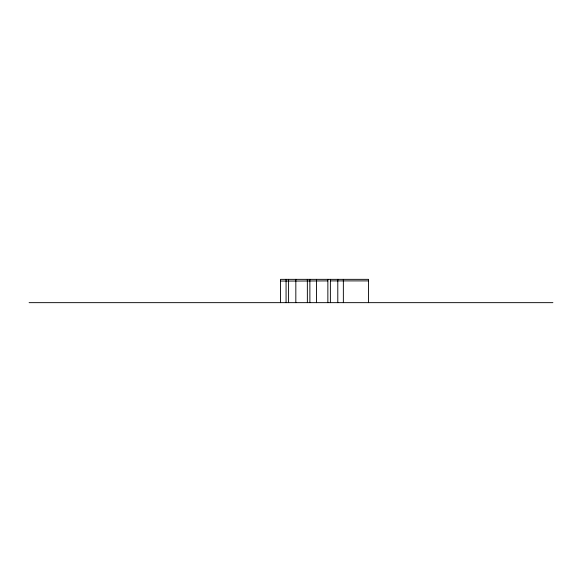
<?xml version="1.0" encoding="UTF-8"?>
<svg xmlns="http://www.w3.org/2000/svg" width="582" height="582" viewBox="0 0 582 582"><rect width="100%" height="100%" fill="white"/><g stroke="black" fill="none" stroke-linecap="round" stroke-linejoin="round"><path stroke-width="0.87" d="M295.831 281.048L327.862 280.902M330.38 280.902L337.604 280.902M337.793 280.902L368.566 280.902M280.509 281.048L295.685 281.048M29.1 302.655L552.9 302.655M309.886 302.655L309.864 279.345M307.369 302.655L307.347 279.345M368.566 302.655L368.566 279.345L280.509 279.345L280.509 302.655M343.358 279.345L343.358 302.655M337.793 279.345L337.793 302.655M330.38 279.345L330.38 302.655M327.862 279.345L327.862 302.655M316.463 279.345L316.463 302.655M295.831 279.345L295.831 302.655M288.585 279.345L288.585 302.655M286.068 279.345L286.068 302.655"/></g></svg>
